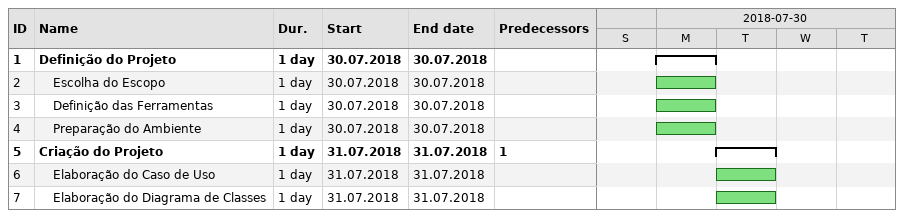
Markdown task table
| ID | Level | Task | Duration | Start | Finish | Predecessors |
|---|---|---|---|---|---|---|
| 1 | 1 | **Definição do Projeto** | 1d | 2018-07-30 | 2018-07-30 |  |
| 2 | 2 | Escolha do Escopo | 1d | 2018-07-30 | 2018-07-30 |  |
| 3 | 2 | Definição das Ferramentas | 1d | 2018-07-30 | 2018-07-30 |  |
| 4 | 2 | Preparação do Ambiente | 1d | 2018-07-30 | 2018-07-30 |  |
| 5 | 1 | **Criação do Projeto** | 1d | 2018-07-31 | 2018-07-31 | 1 |
| 6 | 2 | Elaboração do Caso de Uso | 1d | 2018-07-31 | 2018-07-31 |  |
| 7 | 2 | Elaboração do Diagrama de Classes | 1d | 2018-07-31 | 2018-07-31 |  |
